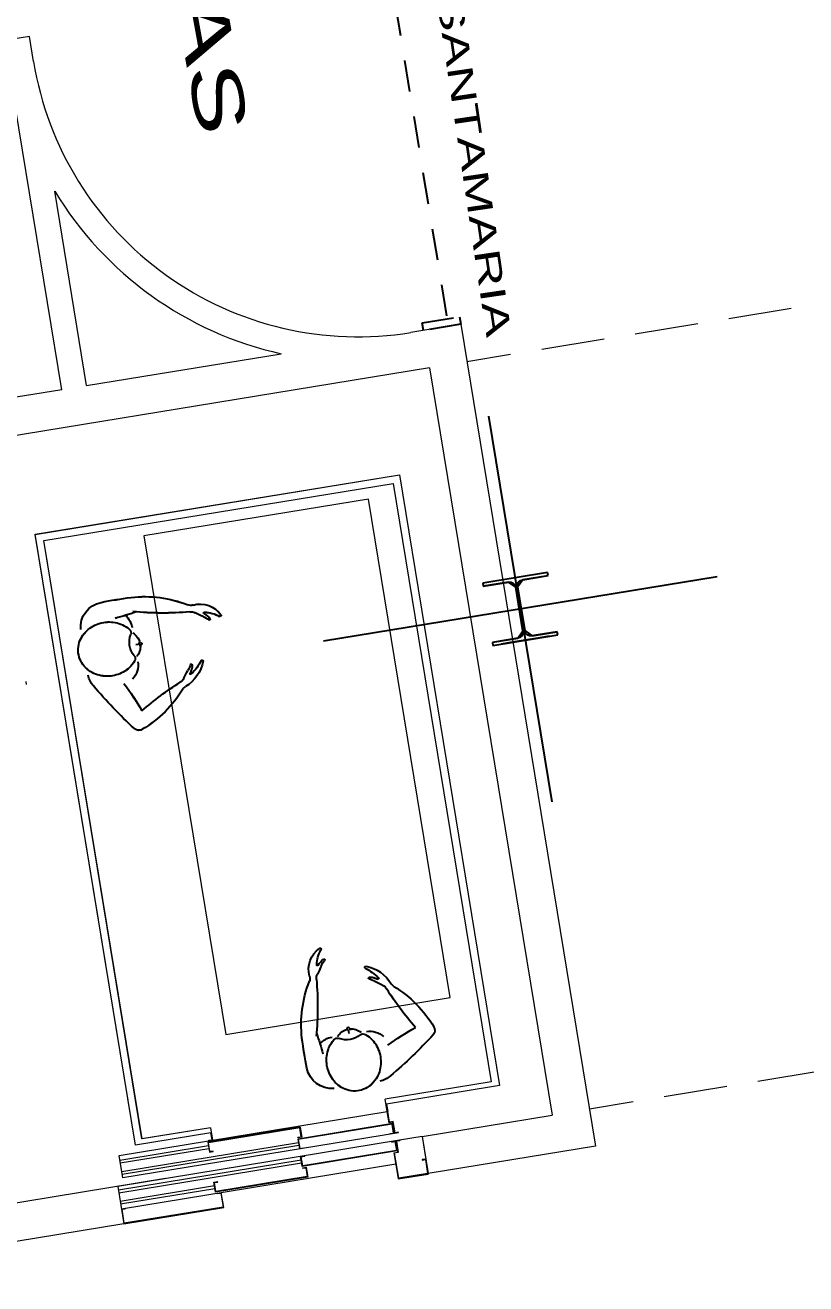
# Model space of a CAD drawing. Header units: metres. Extents: x 2 to 659295185, y -28 to 1124222152.
# Drawn here: x 655556.959 to 655560.047, y 1126665.977 to 1126670.959 of the extents above; entities that cross this region are included whole.
import ezdxf

# ---------------------------------------------------------------- set-up
doc = ezdxf.new("R2010")
doc.units = ezdxf.units.M
doc.header["$MEASUREMENT"] = 0
for name, pattern in [('CCSM_C1_CUERPO BJ$0$CONTINUA', [0]), ('CCSM_C1_CUERPO BJ$0$DASHED2', [0.375, 0.25, -0.125]), ('CCSM_C1_CUERPO BJ$0$HIDDEN', [0.375, 0.25, -0.125])]:
    doc.linetypes.add(name, pattern=pattern)
doc.layers.get('0').update_dxf_attribs({"linetype": 'CONTINUOUS'})
for name, color, linetype in [('CCSM_C1_CUERPO BJ$0$A-ESCALERAS', 7, 'CONTINUOUS'), ('CCSM_C1_CUERPO BJ$0$A-PARED', 2, 'CCSM_C1_CUERPO BJ$0$CONTINUA'), ('CCSM_C1_CUERPO BJ$0$A-SANTA MARIAS', 161, 'CCSM_C1_CUERPO BJ$0$CONTINUA'), ('CCSM_C1_CUERPO BJ$0$Equipo', 252, 'CONTINUOUS'), ('E_COTAS EJES J', 8, 'CONTINUOUS')]:
    doc.layers.add(name, color=color, linetype=linetype)
doc.styles.add('CCSM_C1_CUERPO BJ$0$Arial', font='arial.ttf', dxfattribs={"width": 1.5})

# ---------------------------------------------------------------- blocks, each defined once
blk = doc.blocks.new('CCSM_C1_CUERPO BJ$0$planta')
blk.add_line((4.6297, -5.5581), (4.6628, -5.5581))
for points in [[(4.6005, -5.4316), (4.5988, -5.4296), (4.5881, -5.4176), (4.5766, -5.4065), (4.5645, -5.3963), (4.5518, -5.3871), (4.5386, -5.3787), (4.525, -5.3713), (4.5111, -5.3648), (4.4968, -5.3592), (4.4824, -5.3544), (4.4678, -5.3506), (4.453, -5.3476), (4.4382, -5.3455), (4.4232, -5.3442), (4.4083, -5.3438), (4.3933, -5.3442), (4.3784, -5.3455), (4.3635, -5.3476), (4.3488, -5.3506), (4.3341, -5.3544), (4.3197, -5.3592), (4.3055, -5.3648), (4.2915, -5.3713), (4.2779, -5.3787), (4.2648, -5.3871), (4.2521, -5.3963), (4.2399, -5.4065), (4.2284, -5.4176), (4.2177, -5.4296), (4.2078, -5.4424), (4.1989, -5.456), (4.191, -5.4703), (4.1843, -5.4853), (4.1788, -5.5009), (4.1746, -5.5169), (4.1717, -5.5332), (4.1703, -5.5498), (4.1703, -5.5664), (4.1717, -5.583), (4.1746, -5.5993), (4.1788, -5.6153), (4.1843, -5.6309), (4.191, -5.6459), (4.1989, -5.6602), (4.2078, -5.6738), (4.2177, -5.6866), (4.2284, -5.6986), (4.2399, -5.7097), (4.2521, -5.7199), (4.2648, -5.7291), (4.2779, -5.7375), (4.2915, -5.7449), (4.3055, -5.7514), (4.3197, -5.7571), (4.3341, -5.7618), (4.3488, -5.7656), (4.3635, -5.7686), (4.3784, -5.7707), (4.3933, -5.772), (4.4083, -5.7724), (4.4232, -5.772), (4.4381, -5.7707), (4.453, -5.7686), (4.4678, -5.7656), (4.4824, -5.7618), (4.4968, -5.7571), (4.5111, -5.7514), (4.525, -5.7449), (4.5386, -5.7375), (4.5518, -5.7291), (4.5645, -5.7199), (4.5766, -5.7097), (4.5881, -5.6986), (4.5988, -5.6867), (4.6005, -5.6846)], [(5.0325, -5.3342), (5.0329, -5.3344), (5.0354, -5.3352), (5.0378, -5.3352), (5.0399, -5.3343), (5.0415, -5.3325), (5.0425, -5.33), (5.0431, -5.3273), (5.0433, -5.3246), (5.0432, -5.3219), (5.043, -5.3195), (5.0427, -5.3173), (5.0423, -5.3154), (5.0419, -5.3136), (5.0415, -5.312), (5.0411, -5.3106), (5.0408, -5.3092), (5.0404, -5.308), (5.04, -5.3069), (5.0396, -5.3059), (5.0393, -5.3049), (5.0389, -5.3039), (5.0386, -5.303), (5.0382, -5.3022), (5.0379, -5.3013), (5.0375, -5.3005), (5.0372, -5.2997), (5.0368, -5.2988), (5.0364, -5.298), (5.036, -5.2972), (5.0356, -5.2964), (5.0351, -5.2955), (5.0347, -5.2946), (5.0342, -5.2937), (5.0336, -5.2927), (5.033, -5.2917), (5.0324, -5.2906), (5.0317, -5.2894), (5.0308, -5.2882), (5.0302, -5.2872)], [(4.6545, -5.5709), (4.6548, -5.5708), (4.6563, -5.5706), (4.658, -5.5704), (4.6598, -5.57), (4.6618, -5.5696), (4.664, -5.5691), (4.6665, -5.5684), (4.6691, -5.5675), (4.6719, -5.5663), (4.6746, -5.5648), (4.677, -5.5628), (4.6787, -5.5606), (4.6794, -5.5581), (4.6787, -5.5556), (4.677, -5.5534), (4.6746, -5.5515), (4.6719, -5.5499), (4.6691, -5.5487), (4.6665, -5.5478), (4.664, -5.5471), (4.6618, -5.5466), (4.6598, -5.5462), (4.658, -5.5459), (4.6563, -5.5456), (4.6548, -5.5454), (4.6545, -5.5454)]]:
    blk.add_lwpolyline(points)
for centre, radius, start, end in [((4.5517, -4.9347), 0.0513, 61.51854, 141.0481), ((7.7374, -7.4038), 4.0819, 142.222, 148.803), ((4.2285, -5.762), 0.9394, 40.72223, 68.54491), ((2.6847, -4.3359), 2.0307, 332.6115, 339.939), ((5.9221, -2.8864), 2.5247, 238.2157, 246.8383), ((4.9871, -5.1089), 0.0616, 220.7229, 248.0512), ((4.8522, -5.4437), 0.2994, 19.91315, 68.05066), ((4.91, -5.2661), 0.0616, 31.19111, 71.99387), ((5.5284, -4.8547), 0.6813, 213.8514, 219.6532), ((5.0222, -5.2623), 0.006, 55.29927, 215.6405), ((4.8925, -5.3553), 0.1536, 26.30887, 35.64045), ((4.8004, -5.5825), 0.3955, 36.26069, 55.29822), ((4.4168, -5.3931), 0.2, 148.803, 176.0864), ((4.4633, -5.4196), 0.16, 0, 52.18747), ((4.8397, -5.4256), 0.2133, 25.33856, 39.65242), ((5.1262, -5.3445), 0.00798, 211.0124, 19.9136), ((4.7495, -5.5581), 0.1688, 149.6633, 210.3367), ((4.5729, -5.4547), 0.0359, 329.6628, 39.7872), ((4.5324, -5.5632), 0.1339, 6.67483, 48.43682), ((4.5324, -5.5531), 0.1339, 311.5632, 353.3252), ((4.5729, -5.6615), 0.0359, 320.2128, 30.3372), ((5.1523, -5.5956), 0.1996, 262.8746, 335.4198), ((5.0792, -5.5091), 0.2133, 301.6606, 315.9745), ((5.1067, -5.5926), 0.1536, 308.5302, 332.1096), ((5.1559, -5.4647), 0.2637, 281.2655, 308.3774), ((5.2375, -5.6608), 0.00609, 324.2126, 144.2138), ((5.3249, -5.6785), 0.00885, 358.7777, 126.7988), ((4.4189, -5.7327), 0.2, 183.9583, 268.2372), ((4.4633, -5.6966), 0.16, 320.1336, 0), ((5.291, -8.2612), 2.5247, 94.47495, 104.7051), ((5.0947, -5.6826), 0.0616, 269.3185, 310.1211), ((5.5488, -6.2705), 0.6813, 121.66, 127.4618), ((5.2061, -5.7174), 0.006, 128.5301, 280.0013), ((4.3091, -7.8109), 2.0307, 79.66344, 84.50403), ((4.608, -4.9946), 0.9394, 272.7679, 300.7547), ((5.1199, -5.8548), 0.0616, 82.87453, 120.7549), ((4.5383, -1.8526), 4.0819, 268.2371, 271.6154)]:
    blk.add_arc(centre, radius, start, end)

msp = doc.modelspace()

# ---------------------------------------------------------------- linework, layer by layer
at = {"layer": 'CCSM_C1_CUERPO BJ$0$A-ESCALERAS', "color": 8, "linetype": 'CCSM_C1_CUERPO BJ$0$DASHED2', "lineweight": 5}
for p, q in [((655560.7294, 1126669.9582), (655558.7064, 1126669.6266)), ((655561.2142, 1126666.9999), (655559.1913, 1126666.6683)), ((655561.2142, 1126666.9999), (655559.1913, 1126666.6683))]:
    msp.add_line(p, q, dxfattribs=at)
at = {"layer": 'CCSM_C1_CUERPO BJ$0$A-PARED', "lineweight": 5}
for p, q in [((655556.9754, 1126670.9136), (655556.8767, 1126670.8974)), ((655557.1032, 1126669.5159), (655556.8767, 1126670.8974)), ((655556.9916, 1126670.8149), (655556.9754, 1126670.9136)), ((655557.2019, 1126669.532), (655557.0756, 1126670.3022)), ((655558.6821, 1126669.7747), (655558.4848, 1126669.7423)), ((655558.6821, 1126669.7747), (655559.2153, 1126666.5221)), ((655558.6821, 1126669.7747), (655559.2153, 1126666.5221)), ((655557.2019, 1126669.532), (655557.972, 1126669.6583)), ((655558.5584, 1126669.6024), (655559.0433, 1126666.6439)), ((655558.5584, 1126669.6024), (655559.0433, 1126666.6439)), ((655557.1032, 1126669.5159), (655556.3137, 1126669.3865)), ((655558.5289, 1126666.5596), (655559.0433, 1126666.6439)), ((655558.5289, 1126666.5596), (655559.0433, 1126666.6439)), ((655558.5289, 1126666.5596), (655558.5532, 1126666.4116)), ((655558.5289, 1126666.5596), (655558.5529, 1126666.4136)), ((655558.5289, 1126666.5596), (655558.5532, 1126666.4115)), ((655558.5289, 1126666.5596), (655558.5529, 1126666.4135)), ((655559.2153, 1126666.5221), (655558.5529, 1126666.4136)), ((655559.2153, 1126666.5221), (655558.5529, 1126666.4135)), ((655557.5137, 1126666.3932), (655556.6749, 1126666.2557)), ((655557.5137, 1126666.3932), (655556.6749, 1126666.2557)), ((655557.5137, 1126666.3932), (655556.6749, 1126666.2557)), ((655557.5137, 1126666.3932), (655556.6749, 1126666.2557)), ((655557.325, 1126666.3622), (655557.3492, 1126666.2142)), ((655557.325, 1126666.3622), (655557.3493, 1126666.2142))]:
    msp.add_line(p, q, dxfattribs=at)
for points in [[(655558.5584, 1126669.6024), (655556.19, 1126669.2142)], [(655557.325, 1126666.3622), (655557.3492, 1126666.2142), (655555.901, 1126665.9768), (655555.8768, 1126666.1249)], [(655557.325, 1126666.3622), (655557.3493, 1126666.2142), (655555.901, 1126665.9768), (655555.8768, 1126666.1248)]]:
    msp.add_lwpolyline(points, dxfattribs=at)
for radius, start, end in [(1.3, 189.3086, 279.3086), (1.4, 211.094, 257.5232)]:
    msp.add_arc((655558.2745, 1126671.0252), radius, start, end, dxfattribs=at)
at = {"layer": 'CCSM_C1_CUERPO BJ$0$A-SANTA MARIAS', "linetype": 'CCSM_C1_CUERPO BJ$0$HIDDEN', "ltscale": 0.5}
msp.add_lwpolyline([(655558.4226, 1126671.0412), (655558.6279, 1126669.7964)], dxfattribs=at)
msp.add_lwpolyline([(655558.5341, 1126669.7507), (655558.5293, 1126669.7803), (655558.6773, 1126669.8043), (655558.6821, 1126669.7747)], close=True, dxfattribs=at)
at = {"layer": 'CCSM_C1_CUERPO BJ$0$Equipo', "lineweight": 5}
for p, q in [((655556.9606, 1126668.361), (655556.9626, 1126668.3487)), ((655556.9606, 1126668.361), (655556.9627, 1126668.3486)), ((655558.3911, 1126666.6586), (655558.383, 1126666.7079)), ((655558.3911, 1126666.6586), (655558.383, 1126666.7079)), ((655557.3302, 1126666.4847), (655558.3911, 1126666.6586)), ((655557.3303, 1126666.4847), (655558.3911, 1126666.6586)), ((655558.3882, 1126666.6885), (655558.3931, 1126666.6589)), ((655558.3882, 1126666.6885), (655558.3931, 1126666.6589)), ((655558.3984, 1126666.6142), (655558.3911, 1126666.6586)), ((655558.3984, 1126666.6142), (655558.3911, 1126666.6586)), ((655558.4, 1126666.6165), (655558.3931, 1126666.6589)), ((655558.4, 1126666.6165), (655558.3931, 1126666.6589)), ((655558.0465, 1126666.597), (655557.6814, 1126666.5372)), ((655558.0465, 1126666.597), (655557.6814, 1126666.5372)), ((655558.0449, 1126666.5947), (655557.6837, 1126666.5355)), ((655558.0449, 1126666.5947), (655557.6837, 1126666.5355)), ((655557.6922, 1126666.5947), (655557.7003, 1126666.5454)), ((655557.6922, 1126666.5947), (655557.7003, 1126666.5453)), ((655558.412, 1126666.6113), (655558.037, 1126666.5499)), ((655558.412, 1126666.6113), (655558.037, 1126666.5499)), ((655558.4104, 1126666.6091), (655558.0393, 1126666.5482)), ((655558.4104, 1126666.609), (655558.0393, 1126666.5482)), ((655558.0507, 1126666.5592), (655558.0449, 1126666.5947)), ((655558.0507, 1126666.5592), (655558.0449, 1126666.5947)), ((655558.0465, 1126666.597), (655558.053, 1126666.5576)), ((655558.0465, 1126666.597), (655558.053, 1126666.5575)), ((655558.4132, 1126666.6166), (655558.3984, 1126666.6142)), ((655558.4132, 1126666.6166), (655558.3984, 1126666.6142)), ((655558.4148, 1126666.6189), (655558.4, 1126666.6165)), ((655558.4148, 1126666.6189), (655558.4, 1126666.6165)), ((655558.4162, 1126666.5735), (655558.4104, 1126666.6091)), ((655558.4162, 1126666.5735), (655558.4104, 1126666.609)), ((655558.4185, 1126666.5719), (655558.412, 1126666.6113)), ((655558.4185, 1126666.5719), (655558.412, 1126666.6113)), ((655558.4204, 1126666.5722), (655558.4132, 1126666.6166)), ((655558.4205, 1126666.5722), (655558.4132, 1126666.6166)), ((655558.4221, 1126666.5745), (655558.4148, 1126666.6189)), ((655558.4221, 1126666.5745), (655558.4148, 1126666.6189)), ((655558.4401, 1126666.545), (655557.325, 1126666.3622)), ((655558.4401, 1126666.545), (655557.325, 1126666.3622)), ((655558.4353, 1126666.5746), (655557.3448, 1126666.3959)), ((655558.4353, 1126666.5746), (655557.3448, 1126666.3959)), ((655557.6852, 1126666.5449), (655557.698, 1126666.547)), ((655557.6852, 1126666.5449), (655557.698, 1126666.547)), ((655557.6855, 1126666.5429), (655557.6852, 1126666.5449)), ((655557.6855, 1126666.5429), (655557.6852, 1126666.5449)), ((655557.698, 1126666.547), (655557.6935, 1126666.5746)), ((655557.698, 1126666.547), (655557.6935, 1126666.5746)), ((655558.037, 1126666.5499), (655558.0435, 1126666.5104)), ((655558.037, 1126666.5499), (655558.0435, 1126666.5104)), ((655558.0379, 1126666.5571), (655558.0507, 1126666.5592)), ((655558.0379, 1126666.5571), (655558.0507, 1126666.5592)), ((655558.0382, 1126666.5551), (655558.0379, 1126666.5571)), ((655558.0382, 1126666.5551), (655558.0379, 1126666.5571)), ((655558.053, 1126666.5576), (655558.0382, 1126666.5551)), ((655558.053, 1126666.5575), (655558.0382, 1126666.5551)), ((655558.0393, 1126666.5482), (655558.0451, 1126666.5127)), ((655558.0393, 1126666.5482), (655558.0451, 1126666.5127)), ((655558.4033, 1126666.5714), (655558.4162, 1126666.5735)), ((655558.4037, 1126666.5694), (655558.4033, 1126666.5714)), ((655558.4034, 1126666.5714), (655558.4162, 1126666.5735)), ((655558.4037, 1126666.5694), (655558.4034, 1126666.5714)), ((655558.4349, 1126666.5766), (655558.4221, 1126666.5745)), ((655558.4349, 1126666.5766), (655558.4221, 1126666.5745)), ((655558.4298, 1126666.5028), (655558.4233, 1126666.5423)), ((655558.4298, 1126666.5028), (655558.4233, 1126666.5422)), ((655558.4326, 1126666.4982), (655558.4253, 1126666.5426)), ((655558.4326, 1126666.4982), (655558.4253, 1126666.5426)), ((655558.4404, 1126666.543), (655558.4276, 1126666.5409)), ((655558.4404, 1126666.543), (655558.4276, 1126666.5409)), ((655558.4353, 1126666.5746), (655558.4349, 1126666.5766)), ((655558.4353, 1126666.5746), (655558.4349, 1126666.5766)), ((655558.5289, 1126666.5596), (655558.4401, 1126666.545)), ((655558.5289, 1126666.5596), (655558.4401, 1126666.545)), ((655558.4401, 1126666.545), (655558.4404, 1126666.543)), ((655558.4401, 1126666.545), (655558.4404, 1126666.543)), ((655558.5289, 1126666.5596), (655558.5532, 1126666.4116)), ((655558.5289, 1126666.5596), (655558.5532, 1126666.4115)), ((655557.6838, 1126666.5224), (655557.3335, 1126666.465)), ((655557.6838, 1126666.5224), (655557.3335, 1126666.4649)), ((655557.3351, 1126666.4551), (655557.6854, 1126666.5125)), ((655557.3351, 1126666.4551), (655557.6854, 1126666.5125)), ((655558.0394, 1126666.5351), (655557.3408, 1126666.4206)), ((655558.0394, 1126666.5351), (655557.3408, 1126666.4205)), ((655557.3424, 1126666.4107), (655558.0411, 1126666.5252)), ((655557.3424, 1126666.4107), (655558.0411, 1126666.5252)), ((655557.6814, 1126666.5372), (655557.6878, 1126666.4977)), ((655557.6814, 1126666.5372), (655557.6879, 1126666.4977)), ((655557.6895, 1126666.5), (655557.6837, 1126666.5355)), ((655557.6895, 1126666.5), (655557.6837, 1126666.5355)), ((655557.6878, 1126666.4977), (655557.7027, 1126666.5001)), ((655557.6879, 1126666.4977), (655557.7027, 1126666.5001)), ((655557.7023, 1126666.5021), (655557.6895, 1126666.5)), ((655557.7023, 1126666.5021), (655557.6895, 1126666.5)), ((655557.7027, 1126666.5001), (655557.7023, 1126666.5021)), ((655557.7027, 1126666.5001), (655557.7023, 1126666.5021)), ((655558.0451, 1126666.5127), (655558.058, 1126666.5148)), ((655558.0451, 1126666.5127), (655558.058, 1126666.5148)), ((655558.4298, 1126666.5028), (655558.0548, 1126666.4413)), ((655558.4298, 1126666.5028), (655558.0548, 1126666.4413)), ((655558.4275, 1126666.5044), (655558.0565, 1126666.4436)), ((655558.4275, 1126666.5044), (655558.0565, 1126666.4436)), ((655558.058, 1126666.5148), (655558.0583, 1126666.5128)), ((655558.058, 1126666.5148), (655558.0583, 1126666.5128)), ((655558.4085, 1126666.5398), (655558.4088, 1126666.5379)), ((655558.4085, 1126666.5398), (655558.4089, 1126666.5378)), ((655558.4088, 1126666.5379), (655558.4217, 1126666.54)), ((655558.4089, 1126666.5378), (655558.4217, 1126666.54)), ((655558.4178, 1126666.4958), (655558.4326, 1126666.4982)), ((655558.4178, 1126666.4957), (655558.4326, 1126666.4982)), ((655558.4178, 1126666.4958), (655558.4348, 1126666.3921)), ((655558.4178, 1126666.4957), (655558.4348, 1126666.3921)), ((655558.4349, 1126666.4965), (655558.4201, 1126666.4941)), ((655558.4349, 1126666.4965), (655558.4201, 1126666.4941)), ((655558.4364, 1126666.3944), (655558.4201, 1126666.4941)), ((655558.4364, 1126666.3944), (655558.4201, 1126666.4941)), ((655558.4217, 1126666.54), (655558.4275, 1126666.5044)), ((655558.4217, 1126666.54), (655558.4275, 1126666.5044)), ((655558.4276, 1126666.5409), (655558.4349, 1126666.4965)), ((655558.4276, 1126666.5409), (655558.4349, 1126666.4965)), ((655558.0508, 1126666.466), (655557.3274, 1126666.3474)), ((655558.0508, 1126666.466), (655557.3274, 1126666.3474)), ((655557.329, 1126666.3376), (655558.0524, 1126666.4561)), ((655557.329, 1126666.3375), (655558.0524, 1126666.4561)), ((655557.3448, 1126666.3959), (655557.3302, 1126666.4847)), ((655557.3448, 1126666.3959), (655557.3303, 1126666.4847)), ((655557.3395, 1126666.2734), (655558.4251, 1126666.4514)), ((655557.3396, 1126666.2734), (655558.4251, 1126666.4513)), ((655558.0548, 1126666.4413), (655558.0483, 1126666.4808)), ((655558.0548, 1126666.4413), (655558.0483, 1126666.4808)), ((655558.0506, 1126666.4792), (655558.0654, 1126666.4816)), ((655558.0506, 1126666.4791), (655558.0654, 1126666.4816)), ((655558.0565, 1126666.4436), (655558.0506, 1126666.4792)), ((655558.0565, 1126666.4436), (655558.0506, 1126666.4791)), ((655558.0654, 1126666.4816), (655558.0651, 1126666.4836)), ((655558.0654, 1126666.4816), (655558.0651, 1126666.4835)), ((655558.5435, 1126666.4708), (655558.5287, 1126666.4683)), ((655558.5435, 1126666.4707), (655558.5287, 1126666.4683)), ((655558.5287, 1126666.4683), (655558.529, 1126666.4664)), ((655558.5287, 1126666.4683), (655558.529, 1126666.4663)), ((655558.529, 1126666.4664), (655558.5418, 1126666.4685)), ((655558.529, 1126666.4663), (655558.5418, 1126666.4684)), ((655558.5418, 1126666.4685), (655558.5509, 1126666.4132)), ((655558.5418, 1126666.4684), (655558.5509, 1126666.4132)), ((655558.0769, 1126666.3994), (655557.7118, 1126666.3395)), ((655558.0769, 1126666.3993), (655557.7118, 1126666.3395)), ((655558.0746, 1126666.401), (655557.7134, 1126666.3418)), ((655558.0746, 1126666.401), (655557.7134, 1126666.3418)), ((655558.0556, 1126666.4364), (655558.0704, 1126666.4388)), ((655558.0556, 1126666.4364), (655558.0704, 1126666.4388)), ((655558.0556, 1126666.4364), (655558.0559, 1126666.4344)), ((655558.0556, 1126666.4364), (655558.0559, 1126666.4344)), ((655558.0559, 1126666.4344), (655558.0688, 1126666.4365)), ((655558.0559, 1126666.4344), (655558.0688, 1126666.4365)), ((655558.0688, 1126666.4365), (655558.0746, 1126666.401)), ((655558.0688, 1126666.4365), (655558.0746, 1126666.401)), ((655558.0704, 1126666.4388), (655558.0769, 1126666.3994)), ((655558.0704, 1126666.4388), (655558.0769, 1126666.3993)), ((655558.4348, 1126666.3921), (655558.5532, 1126666.4116)), ((655558.4348, 1126666.3921), (655558.5532, 1126666.4115)), ((655558.5509, 1126666.4132), (655558.4364, 1126666.3944)), ((655558.5509, 1126666.4132), (655558.4364, 1126666.3944)), ((655557.325, 1126666.3622), (655557.3492, 1126666.2142)), ((655557.325, 1126666.3622), (655557.3493, 1126666.2142)), ((655557.7077, 1126666.3642), (655557.3347, 1126666.303)), ((655557.7077, 1126666.3642), (655557.3347, 1126666.303)), ((655557.3363, 1126666.2932), (655557.7093, 1126666.3543)), ((655557.3363, 1126666.2931), (655557.7093, 1126666.3543)), ((655557.7053, 1126666.379), (655557.7201, 1126666.3814)), ((655557.7053, 1126666.379), (655557.7201, 1126666.3814)), ((655557.7118, 1126666.3395), (655557.7053, 1126666.379)), ((655557.7118, 1126666.3395), (655557.7053, 1126666.379)), ((655557.7076, 1126666.3773), (655557.7204, 1126666.3794)), ((655557.7076, 1126666.3773), (655557.7204, 1126666.3794)), ((655557.7134, 1126666.3418), (655557.7076, 1126666.3773)), ((655557.7134, 1126666.3418), (655557.7076, 1126666.3773)), ((655557.7204, 1126666.3794), (655557.7201, 1126666.3814)), ((655557.7204, 1126666.3794), (655557.7201, 1126666.3814)), ((655557.7195, 1126666.3357), (655557.7198, 1126666.3337)), ((655557.7195, 1126666.3357), (655557.7198, 1126666.3337)), ((655557.7198, 1126666.3337), (655557.7326, 1126666.3358)), ((655557.7198, 1126666.3337), (655557.7326, 1126666.3358)), ((655557.7326, 1126666.3358), (655557.7417, 1126666.2806)), ((655557.7326, 1126666.3358), (655557.7417, 1126666.2805)), ((655557.744, 1126666.2789), (655557.7343, 1126666.3381)), ((655557.744, 1126666.2789), (655557.7343, 1126666.3381)), ((655557.3418, 1126666.2718), (655557.3547, 1126666.2739)), ((655557.3509, 1126666.2165), (655557.3418, 1126666.2718)), ((655557.3419, 1126666.2718), (655557.3547, 1126666.2739)), ((655557.3509, 1126666.2165), (655557.3419, 1126666.2718)), ((655557.3492, 1126666.2142), (655557.744, 1126666.2789)), ((655557.3493, 1126666.2142), (655557.744, 1126666.2789)), ((655557.7417, 1126666.2806), (655557.3509, 1126666.2165)), ((655557.7417, 1126666.2805), (655557.3509, 1126666.2165)), ((655557.3543, 1126666.2759), (655557.3547, 1126666.2739)), ((655557.3544, 1126666.2758), (655557.3547, 1126666.2739))]:
    msp.add_line(p, q, dxfattribs=at)
for points in [[(655557.6935, 1126666.5746), (655557.3945, 1126666.5256), (655556.9982, 1126668.9434), (655558.439, 1126669.1795), (655558.8352, 1126666.7618), (655558.3882, 1126666.6885)], [(655557.6935, 1126666.5746), (655557.3945, 1126666.5256), (655556.9982, 1126668.9433), (655558.439, 1126669.1795), (655558.8353, 1126666.7618), (655558.3882, 1126666.6885)], [(655557.6922, 1126666.5947), (655557.4208, 1126666.5502), (655557.0326, 1126668.9186), (655558.4142, 1126669.1451), (655558.8024, 1126666.7767), (655558.383, 1126666.7079)], [(655557.6922, 1126666.5947), (655557.4209, 1126666.5502), (655557.0326, 1126668.9186), (655558.4142, 1126669.145), (655558.8024, 1126666.7767), (655558.383, 1126666.7079)]]:
    msp.add_lwpolyline(points, dxfattribs=at)
msp.add_lwpolyline([(655557.4286, 1126668.9376), (655557.7521, 1126666.9639), (655558.6403, 1126667.1095), (655558.3168, 1126669.0832)], close=True, dxfattribs=at)
msp.add_lwpolyline([(655557.4286, 1126668.9376), (655557.7521, 1126666.9639), (655558.6403, 1126667.1095), (655558.3168, 1126669.0832)], close=True, dxfattribs=at)
at = {"layer": 'E_COTAS EJES J'}
for p, q in [((655558.7922, 1126669.4114), (655559.0425, 1126667.8844)), ((655558.7922, 1126669.4113), (655559.0425, 1126667.8844)), ((655559.0253, 1126668.7923), (655558.7687, 1126668.7502)), ((655559.0253, 1126668.7923), (655558.7688, 1126668.7502)), ((655559.0253, 1126668.7922), (655558.7688, 1126668.7502)), ((655559.0253, 1126668.7922), (655558.7688, 1126668.7502)), ((655559.0273, 1126668.7799), (655559.0253, 1126668.7923)), ((655559.0273, 1126668.7799), (655559.0253, 1126668.7923)), ((655559.0274, 1126668.7799), (655559.0253, 1126668.7922)), ((655559.0274, 1126668.7799), (655559.0253, 1126668.7922)), ((655559.6958, 1126668.7755), (655558.1389, 1126668.5203)), ((655559.6958, 1126668.7755), (655558.1389, 1126668.5203)), ((655558.7687, 1126668.7502), (655558.7708, 1126668.7379)), ((655558.7688, 1126668.7502), (655558.7708, 1126668.7379)), ((655558.7688, 1126668.7502), (655558.7708, 1126668.7379)), ((655558.7688, 1126668.7502), (655558.7708, 1126668.7379)), ((655558.7708, 1126668.7379), (655558.8712, 1126668.7543)), ((655558.7708, 1126668.7379), (655558.8712, 1126668.7543)), ((655558.7708, 1126668.7379), (655558.8712, 1126668.7543)), ((655558.7708, 1126668.7379), (655558.8712, 1126668.7543)), ((655558.8707, 1126668.7543), (655558.772, 1126668.7381)), ((655558.8707, 1126668.7542), (655558.772, 1126668.7381)), ((655558.8994, 1126668.7336), (655558.8707, 1126668.7543)), ((655558.8994, 1126668.7336), (655558.8707, 1126668.7542)), ((655558.8712, 1126668.7543), (655558.8807, 1126668.754)), ((655558.8712, 1126668.7543), (655558.8807, 1126668.754)), ((655558.8712, 1126668.7543), (655558.8807, 1126668.754)), ((655558.8712, 1126668.7543), (655558.8807, 1126668.754)), ((655558.8807, 1126668.754), (655558.8894, 1126668.7501)), ((655558.8807, 1126668.754), (655558.8894, 1126668.7501)), ((655558.8807, 1126668.754), (655558.8894, 1126668.75)), ((655558.8807, 1126668.754), (655558.8894, 1126668.75)), ((655558.8894, 1126668.7501), (655558.896, 1126668.7431)), ((655558.8894, 1126668.7501), (655558.896, 1126668.7431)), ((655558.8894, 1126668.75), (655558.896, 1126668.743)), ((655558.8894, 1126668.75), (655558.896, 1126668.743)), ((655558.896, 1126668.7431), (655558.8993, 1126668.7341)), ((655558.896, 1126668.7431), (655558.8993, 1126668.7341)), ((655558.896, 1126668.743), (655558.8993, 1126668.7341)), ((655558.896, 1126668.743), (655558.8993, 1126668.7341)), ((655558.9067, 1126668.7353), (655558.907, 1126668.7449)), ((655558.9067, 1126668.7353), (655558.907, 1126668.7449)), ((655558.9067, 1126668.7353), (655558.9071, 1126668.7449)), ((655558.9067, 1126668.7353), (655558.9071, 1126668.7449)), ((655558.9274, 1126668.7636), (655558.9068, 1126668.7348)), ((655558.9274, 1126668.7635), (655558.9068, 1126668.7348)), ((655558.9068, 1126668.7348), (655558.9351, 1126668.5621)), ((655558.9068, 1126668.7348), (655558.9351, 1126668.5621)), ((655558.907, 1126668.7449), (655558.911, 1126668.7536)), ((655558.907, 1126668.7449), (655558.911, 1126668.7536)), ((655558.9071, 1126668.7449), (655558.911, 1126668.7536)), ((655558.9071, 1126668.7449), (655558.911, 1126668.7536)), ((655558.911, 1126668.7536), (655558.918, 1126668.7601)), ((655558.911, 1126668.7536), (655558.918, 1126668.7601)), ((655558.911, 1126668.7536), (655558.918, 1126668.7601)), ((655558.911, 1126668.7536), (655558.918, 1126668.7601)), ((655558.918, 1126668.7601), (655558.9269, 1126668.7635)), ((655558.918, 1126668.7601), (655558.9269, 1126668.7635)), ((655558.918, 1126668.7601), (655558.9269, 1126668.7635)), ((655558.918, 1126668.7601), (655558.9269, 1126668.7635)), ((655558.9269, 1126668.7635), (655559.0273, 1126668.7799)), ((655558.9269, 1126668.7635), (655559.0273, 1126668.7799)), ((655558.9269, 1126668.7635), (655559.0274, 1126668.7799)), ((655558.9269, 1126668.7635), (655559.0274, 1126668.7799)), ((655559.0261, 1126668.7797), (655558.9274, 1126668.7636)), ((655559.0261, 1126668.7797), (655558.9274, 1126668.7635)), ((655558.9277, 1126668.5609), (655558.8994, 1126668.7336)), ((655558.9277, 1126668.5609), (655558.8994, 1126668.7336)), ((655558.8092, 1126668.5035), (655559.0658, 1126668.5456)), ((655558.8092, 1126668.5035), (655559.0658, 1126668.5456)), ((655558.8092, 1126668.5035), (655559.0658, 1126668.5455)), ((655558.8092, 1126668.5035), (655559.0658, 1126668.5455)), ((655558.9071, 1126668.5322), (655558.9277, 1126668.5609)), ((655558.9071, 1126668.5322), (655558.9277, 1126668.5609)), ((655558.9165, 1126668.5357), (655558.9076, 1126668.5323)), ((655558.9165, 1126668.5357), (655558.9076, 1126668.5323)), ((655558.9165, 1126668.5356), (655558.9076, 1126668.5323)), ((655558.9165, 1126668.5356), (655558.9076, 1126668.5323)), ((655558.9235, 1126668.5422), (655558.9165, 1126668.5357)), ((655558.9235, 1126668.5422), (655558.9165, 1126668.5357)), ((655558.9235, 1126668.5422), (655558.9165, 1126668.5356)), ((655558.9235, 1126668.5422), (655558.9165, 1126668.5356)), ((655558.9275, 1126668.5509), (655558.9235, 1126668.5422)), ((655558.9275, 1126668.5509), (655558.9235, 1126668.5422)), ((655558.9275, 1126668.5509), (655558.9235, 1126668.5422)), ((655558.9275, 1126668.5509), (655558.9235, 1126668.5422)), ((655558.9278, 1126668.5604), (655558.9275, 1126668.5509)), ((655558.9278, 1126668.5604), (655558.9275, 1126668.5509)), ((655558.9278, 1126668.5604), (655558.9275, 1126668.5509)), ((655558.9278, 1126668.5604), (655558.9275, 1126668.5509)), ((655558.9351, 1126668.5621), (655558.9638, 1126668.5415)), ((655558.9351, 1126668.5621), (655558.9638, 1126668.5415)), ((655558.9385, 1126668.5527), (655558.9352, 1126668.5616)), ((655558.9385, 1126668.5527), (655558.9352, 1126668.5616)), ((655558.9386, 1126668.5527), (655558.9352, 1126668.5616)), ((655558.9386, 1126668.5527), (655558.9352, 1126668.5616)), ((655558.9451, 1126668.5457), (655558.9385, 1126668.5527)), ((655558.9451, 1126668.5457), (655558.9385, 1126668.5527)), ((655558.9451, 1126668.5457), (655558.9386, 1126668.5527)), ((655558.9451, 1126668.5457), (655558.9386, 1126668.5527)), ((655558.9538, 1126668.5418), (655558.9451, 1126668.5457)), ((655558.9538, 1126668.5418), (655558.9451, 1126668.5457)), ((655558.9538, 1126668.5417), (655558.9451, 1126668.5457)), ((655558.9538, 1126668.5417), (655558.9451, 1126668.5457)), ((655558.9633, 1126668.5414), (655558.9538, 1126668.5418)), ((655558.9633, 1126668.5414), (655558.9538, 1126668.5418)), ((655558.9633, 1126668.5414), (655558.9538, 1126668.5417)), ((655558.9633, 1126668.5414), (655558.9538, 1126668.5417)), ((655559.0637, 1126668.5579), (655558.9633, 1126668.5414)), ((655559.0637, 1126668.5579), (655558.9633, 1126668.5414)), ((655559.0637, 1126668.5579), (655558.9633, 1126668.5414)), ((655559.0637, 1126668.5579), (655558.9633, 1126668.5414)), ((655558.9638, 1126668.5415), (655559.0625, 1126668.5577)), ((655558.9638, 1126668.5415), (655559.0625, 1126668.5577)), ((655559.0312, 1126668.5399), (655558.9967, 1126668.5342)), ((655559.0312, 1126668.5399), (655558.9967, 1126668.5342)), ((655559.0658, 1126668.5456), (655559.0637, 1126668.5579)), ((655559.0658, 1126668.5456), (655559.0637, 1126668.5579)), ((655559.0658, 1126668.5455), (655559.0637, 1126668.5579)), ((655559.0658, 1126668.5455), (655559.0637, 1126668.5579)), ((655558.9076, 1126668.5323), (655558.8072, 1126668.5158)), ((655558.9076, 1126668.5323), (655558.8072, 1126668.5158)), ((655558.9076, 1126668.5323), (655558.8072, 1126668.5158)), ((655558.9076, 1126668.5323), (655558.8072, 1126668.5158)), ((655558.8072, 1126668.5158), (655558.8092, 1126668.5035)), ((655558.8072, 1126668.5158), (655558.8092, 1126668.5035)), ((655558.8072, 1126668.5158), (655558.8092, 1126668.5035)), ((655558.8072, 1126668.5158), (655558.8092, 1126668.5035)), ((655558.8084, 1126668.516), (655558.9071, 1126668.5322)), ((655558.8084, 1126668.516), (655558.9071, 1126668.5322)), ((655558.8783, 1126668.5148), (655558.8437, 1126668.5092)), ((655558.8783, 1126668.5148), (655558.8437, 1126668.5091)), ((655558.9967, 1126668.5342), (655558.8783, 1126668.5148)), ((655558.9967, 1126668.5342), (655558.8783, 1126668.5148))]:
    msp.add_line(p, q, dxfattribs=at)

# ---------------------------------------------------------------- block references
at = {"layer": 'CCSM_C1_CUERPO BJ$0$Equipo', "lineweight": 5, "yscale": 0.499731547664851}
for p, xscale, zscale, rotation in [((655555.5623, 1126665.3918), -0.4997315473998511, 0.4997315474399501, 189.3084512739889), ((655555.5623, 1126665.3917), -0.4997315474144804, 0.49973154743995, 189.3085928855691), ((655561.3556, 1126665.1339), -0.4997315476296157, 0.4997315474399501, 279.308451269671), ((655561.3556, 1126665.1339), -0.499731547644245, 0.49973154743995, 279.3085928812512)]:
    msp.add_blockref('CCSM_C1_CUERPO BJ$0$planta', p, dxfattribs=dict(at, xscale=xscale, zscale=zscale, rotation=rotation))

# ---------------------------------------------------------------- texts
at = {"layer": 'CCSM_C1_CUERPO BJ$0$A-ESCALERAS', "lineweight": 5, "style": 'CCSM_C1_CUERPO BJ$0$Arial', "width": 1.5}
msp.add_text('DAMAS', height=0.2, rotation=280.2437, dxfattribs=at).set_placement((655557.3833, 1126671.9799))
at = {"layer": 'CCSM_C1_CUERPO BJ$0$A-SANTA MARIAS', "ltscale": 0.5, "insert": (655558.6849, 1126671.0817), "char_height": 0.1, "width": 1.396607, "attachment_point": 1, "rotation": 278.3735, "style": 'CCSM_C1_CUERPO BJ$0$Arial'}
msp.add_mtext('SANTAMARIA', dxfattribs=at)

doc.saveas('drawing.dxf')
